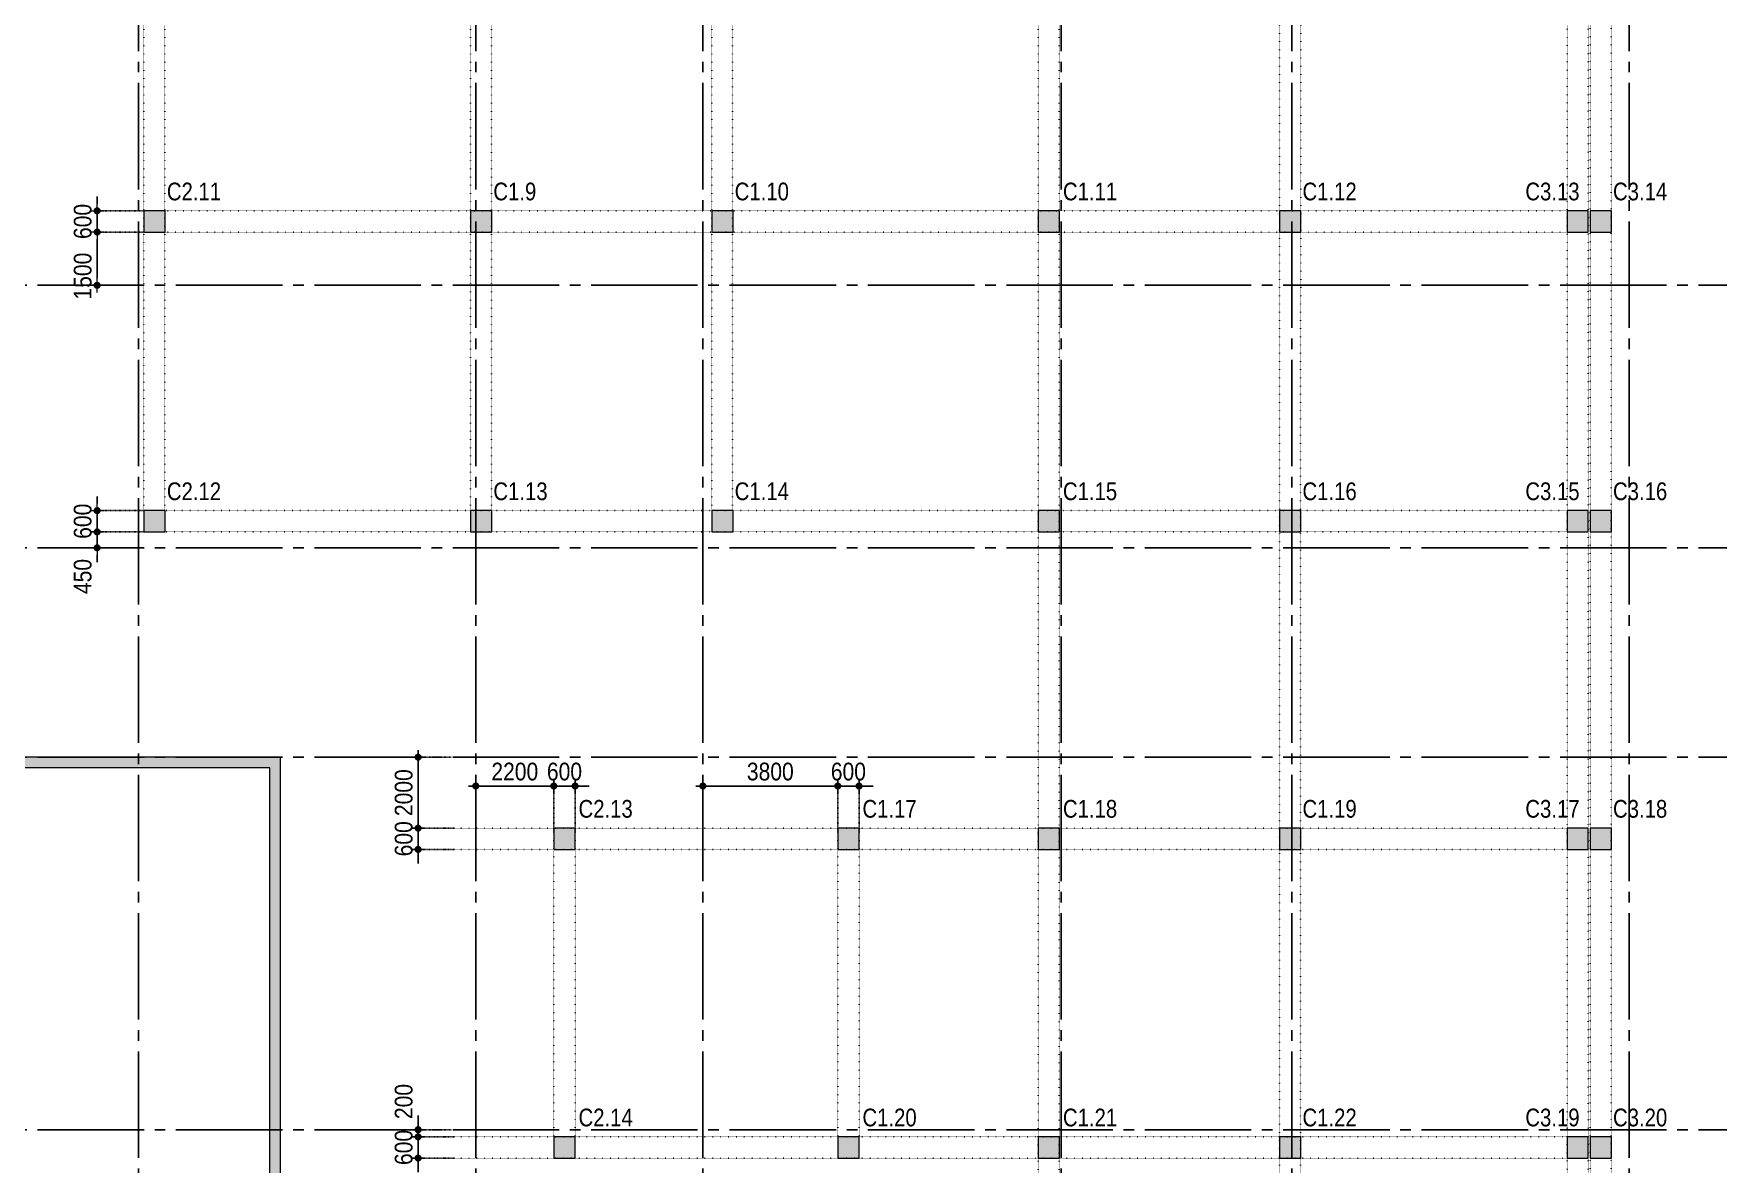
# Model space of a CAD drawing. Header units: millimetres. Extents: x -3973692 to -2843767, y 592734 to 838475.
# Drawn here: x -3922801 to -3875332, y 682856 to 714723 of the extents above; entities that cross this region are included whole.
import ezdxf
from ezdxf.enums import TextEntityAlignment as Align

# ---------------------------------------------------------------- set-up
doc = ezdxf.new("R2010")
doc.units = ezdxf.units.MM
doc.header["$MEASUREMENT"] = 0
doc.header["$PDMODE"] = 3
doc.header["$PDSIZE"] = -20
for name, pattern in [('CHG_XX_Cot_Ham 2$0$MB_Luoi truc$0$HTT Hidden 21', [3, 2, -1]), ('CHG_XX_Luoi truc$0$MB_Luoi truc$0$Center101', [13, 10, -1, 1, -1]), ('DIVIDE2', [15.875, 6.35, -3.175, 0, -3.175, 0, -3.175]), ('DOT2', [0.125, 0, -0.125]), ('HIDDEN5', [2.8375, 1.25, -1.5875])]:
    doc.linetypes.add(name, pattern=pattern)
doc.layers.get('0').update_dxf_attribs({"lineweight": 9})
doc.layers.get('Defpoints').update_dxf_attribs({"color": 10, "lineweight": 0})
for name, color, linetype, lineweight in [("'S_General_Dim_1", 1, 'Continuous', 18), ("'S_General_Divide_3 Intermediate", 3, 'DIVIDE2', 40), ('CHG_XX_Cot_Ham 2$0$NS-Pier-H2', 150, 'Continuous', 13), ('TEXT', 7, 'Continuous', 15)]:
    doc.layers.add(name, color=color, linetype=linetype, lineweight=lineweight)
for name, color, linetype, lineweight, plot in [('CHG_XX_Cot_Ham 2$0$NS-Column-H2', 90, 'Continuous', 13, False), ('CHG_XX_Cot_Ham 2$0$NS-Column-H2 @ 1', 90, 'Continuous', 13, False), ('CHG_XX_Cot_Ham 2$0$NS-Column-H2 @ 150 VP1', 90, 'Continuous', 13, False), ('CHG_XX_Cot_Ham 2$0$NS-Column-H2 @ 150 VP2', 90, 'Continuous', 13, False), ('CHG_XX_Cot_Ham 2$0$NS-Column-H2 @ 150 VP3', 90, 'Continuous', 13, False), ('CHG_XX_Cot_Ham 2$0$NS-Column-H2 @ 150 VP4', 90, 'Continuous', 13, False), ('CHG_XX_Cot_Ham 2$0$NS-Column-H2 @ 150 VP5', 90, 'Continuous', 13, False), ('CHG_XX_Cot_Ham 2$0$NS-Column-H2 @ 150 VP6', 90, 'Continuous', 13, False), ('CHG_XX_Cot_Ham 2$0$NS-Column-H2 @ 150 VP7', 90, 'Continuous', 13, False), ('CHG_XX_Cot_Ham 2$0$NS-Column-H2 @ 150 VP8', 90, 'Continuous', 13, False), ('CHG_XX_Cot_Ham 2$0$NS-Column-H2 @ 150 VP9', 90, 'Continuous', 13, False), ('CHG_XX_Cot_Ham 2$0$NS-Column-H2 @ 150 VPModel', 90, 'Continuous', 13, False)]:
    doc.layers.add(name, color=color, linetype=linetype, lineweight=lineweight, plot=plot)
for name, color, linetype in [('CHG_XX_Luoi truc$0$Grid', 34, 'Continuous'), ('CHG_XX_Luoi truc$0$Grid Line', 251, 'CHG_XX_Luoi truc$0$MB_Luoi truc$0$Center101'), ('dim', 1, 'Continuous')]:
    doc.layers.add(name, color=color, linetype=linetype)
doc.styles.add('arial', font='arial.ttf', dxfattribs={"width": 0.85})
doc.styles.add('CHG_XX_Luoi truc$0$MB_Luoi truc$0$Grid A-F$0$VNI-HelveCB', font='')
doc.styles.add('TTP-HelCon', font='')
doc.styles.get('CHG_XX_Luoi truc$0$MB_Luoi truc$0$Grid A-F$0$VNI-HelveCB').set_extended_font_data('VNI-Helve-Condense', bold=True)
doc.styles.get('TTP-HelCon').set_extended_font_data('VNI-Helve-Condense')
doc.dimstyles.new('200', dxfattribs={"dimscale": 200, "dimtxt": 2.5, "dimasz": 1, "dimexe": 0, "dimexo": 0, "dimgap": 0.75, "dimtad": 1, "dimdec": 0, "dimrnd": 10, "dimzin": 9, "dimdsep": 46, "dimtxsty": 'arial', "dimblk1": 'DIMDOT', "dimblk2": 'DIMDOT', "dimsah": 1, "dimcen": 2, "dimdle": 3, "dimclre": 8, "dimclrt": 2, "dimadec": 0, "dimazin": 0, "dimtfac": 1, "dimtdec": 0, "dimtix": 1, "dimtmove": 2, "dimatfit": 3, "dimldrblk": 'DIMPIJL', "dimfxl": 1, "dimtvp": 1.8, "dimtolj": 1, "dimtzin": 0, "dimarcsym": 0})

# ---------------------------------------------------------------- blocks, each defined once
blk = doc.blocks.new('*U3254')
at = {"layer": 'CHG_XX_Cot_Ham 2$0$NS-Column-H2 @ 1'}
h = blk.add_hatch(color=256, dxfattribs=at)
h.dxf.hatch_style = 1
h.paths.add_polyline_path([(-300, -300), (-300, 300), (300, 300), (300, -300)])
at = {"layer": 'CHG_XX_Cot_Ham 2$0$NS-Column-H2 @ 150 VP1'}
h = blk.add_hatch(color=256, dxfattribs=at)
h.dxf.hatch_style = 1
h.paths.add_polyline_path([(-300, -300), (-300, 300), (300, 300), (300, -300)])
at = {"layer": 'CHG_XX_Cot_Ham 2$0$NS-Column-H2 @ 150 VP2'}
h = blk.add_hatch(color=256, dxfattribs=at)
h.dxf.hatch_style = 1
h.paths.add_polyline_path([(-300, -300), (-300, 300), (300, 300), (300, -300)])
at = {"layer": 'CHG_XX_Cot_Ham 2$0$NS-Column-H2 @ 150 VP3'}
h = blk.add_hatch(color=256, dxfattribs=at)
h.dxf.hatch_style = 1
h.paths.add_polyline_path([(-300, -300), (-300, 300), (300, 300), (300, -300)])
at = {"layer": 'CHG_XX_Cot_Ham 2$0$NS-Column-H2 @ 150 VP4'}
h = blk.add_hatch(color=256, dxfattribs=at)
h.dxf.hatch_style = 1
h.paths.add_polyline_path([(-300, -300), (-300, 300), (300, 300), (300, -300)])
at = {"layer": 'CHG_XX_Cot_Ham 2$0$NS-Column-H2 @ 150 VP5'}
h = blk.add_hatch(color=256, dxfattribs=at)
h.dxf.hatch_style = 1
h.paths.add_polyline_path([(-300, -300), (-300, 300), (300, 300), (300, -300)])
at = {"layer": 'CHG_XX_Cot_Ham 2$0$NS-Column-H2 @ 150 VP6'}
h = blk.add_hatch(color=256, dxfattribs=at)
h.dxf.hatch_style = 1
h.paths.add_polyline_path([(-300, -300), (-300, 300), (300, 300), (300, -300)])
at = {"layer": 'CHG_XX_Cot_Ham 2$0$NS-Column-H2 @ 150 VP7'}
h = blk.add_hatch(color=256, dxfattribs=at)
h.dxf.hatch_style = 1
h.paths.add_polyline_path([(-300, -300), (-300, 300), (300, 300), (300, -300)])
at = {"layer": 'CHG_XX_Cot_Ham 2$0$NS-Column-H2 @ 150 VP8'}
h = blk.add_hatch(color=256, dxfattribs=at)
h.dxf.hatch_style = 1
h.paths.add_polyline_path([(-300, -300), (-300, 300), (300, 300), (300, -300)])
at = {"layer": 'CHG_XX_Cot_Ham 2$0$NS-Column-H2 @ 150 VP9'}
h = blk.add_hatch(color=256, dxfattribs=at)
h.dxf.hatch_style = 1
h.paths.add_polyline_path([(-300, -300), (-300, 300), (300, 300), (300, -300)])
at = {"layer": 'CHG_XX_Cot_Ham 2$0$NS-Column-H2 @ 150 VPModel'}
h = blk.add_hatch(color=256, dxfattribs=at)
h.dxf.hatch_style = 1
h.paths.add_polyline_path([(-300, -300), (-300, 300), (300, 300), (300, -300)])
blk = doc.blocks.new('CHG_XX_Cot_Ham 2$0$HoBoi_C600x600')
at = {"layer": 'CHG_XX_Cot_Ham 2$0$NS-Column-H2'}
blk.add_lwpolyline([(300, -300), (300, 300), (-300, 300), (-300, -300)], close=True, dxfattribs=at)
blk.add_blockref('*U3254', (0, 0), dxfattribs=at)
blk = doc.blocks.new('*U2841')
at = {"layer": 'CHG_XX_Luoi truc$0$Grid Line'}
blk.add_line((0, 0), (0, 608), dxfattribs=at)
at = {"layer": 'CHG_XX_Luoi truc$0$Grid', "lineweight": -2, "style": 'CHG_XX_Luoi truc$0$MB_Luoi truc$0$Grid A-F$0$VNI-HelveCB'}
for tag, p in [('GRIDSUB', (0, 617)), ('GRID', (0, -9))]:
    blk.add_attdef(tag, text='', height=5, dxfattribs=at).set_placement(p, align=Align.MIDDLE)
blk = doc.blocks.new('*U2846')
at = {"layer": 'CHG_XX_Luoi truc$0$Grid Line'}
blk.add_line((0, 0), (0, 608), dxfattribs=at)
at = {"layer": 'CHG_XX_Luoi truc$0$Grid', "lineweight": -2, "style": 'CHG_XX_Luoi truc$0$MB_Luoi truc$0$Grid A-F$0$VNI-HelveCB'}
for tag, p in [('GRIDSUB', (0, 617)), ('GRID', (0, -9))]:
    blk.add_attdef(tag, text='', height=5, dxfattribs=at).set_placement(p, align=Align.MIDDLE)
blk = doc.blocks.new('*U2843')
at = {"layer": 'CHG_XX_Luoi truc$0$Grid Line'}
blk.add_line((0, 0), (0, 438), dxfattribs=at)
at = {"layer": 'CHG_XX_Luoi truc$0$Grid', "lineweight": -2, "style": 'CHG_XX_Luoi truc$0$MB_Luoi truc$0$Grid A-F$0$VNI-HelveCB'}
for tag, p in [('GRIDSUB', (0, 447)), ('GRID', (0, -9))]:
    blk.add_attdef(tag, text='', height=5, dxfattribs=at).set_placement(p, align=Align.MIDDLE)
blk = doc.blocks.new('CHG_XX_Luoi truc')
at = {"layer": 'CHG_XX_Luoi truc$0$Grid', "xscale": 300, "yscale": 300, "zscale": 300}
for name, p in [('*U2841', (28650, -12747)), ('*U2841', (38150, -12747)), ('*U2841', (44550, -12747)), ('*U2841', (54650, -12747)), ('*U2846', (61150, -12747)), ('*U2841', (70650, -12747))]:
    blk.add_blockref(name, p, dxfattribs=at)
at = {"layer": 'CHG_XX_Luoi truc$0$Grid', "xscale": 300.0000000000013, "yscale": 300.0000000000013, "zscale": 300.0000000000013, "rotation": 90}
for p in [(110703, 97650), (110703, 90250), (110703, 84350), (110703, 73850)]:
    blk.add_blockref('*U2843', p, dxfattribs=at)
blk = doc.blocks.new('CHG_XX_Cot_Ham 2')
at = {"layer": 'CHG_XX_Cot_Ham 2$0$NS-Pier-H2'}
h = blk.add_hatch(color=256, dxfattribs=at)
h.dxf.hatch_style = 1
h.paths.add_polyline_path([(99639.2, 163400), (-10900, 163400), (-10900, 85450), (-300, 85450), (-300, 84050), (32350, 84050), (32350, -9000), (103575.5, -9000), (106050, -6022), (106050, 158254.3)])
h.paths.add_polyline_path([(99533.7, 163100), (105750, 158110.4), (105750, 90450), (105650, 90450), (105750, 90450), (105750, 13850), (105750, 13722.3), (105750, -5913.6), (103434.7, -8700), (93599.8, -8700), (93299.8, -8700), (32650, -8700), (32650, 84350), (0, 84350), (0, 85750), (-10600, 85750), (-10600, 163100), (93600, 163100)], flags=16)
for p, q in [((32350, 84050), (-300, 84050)), ((32650, 84350), (0, 84350)), ((32350, -9000), (32350, 84050)), ((32650, -8700), (32650, 84350))]:
    blk.add_line(p, q, dxfattribs=at)
at = {"layer": 'CHG_XX_Cot_Ham 2$0$NS-Pier-H2', "linetype": 'CHG_XX_Cot_Ham 2$0$MB_Luoi truc$0$HTT Hidden 21'}
blk.add_lwpolyline([(99639.2, 163400), (106050, 158254.3), (106050, -6022), (103575.5, -9000), (32350, -9000), (32350, 84050), (-300, 84050), (-300, 85450), (-10900, 85450), (-10900, 163400)], close=True, dxfattribs=at)
at = {"layer": 'CHG_XX_Cot_Ham 2$0$NS-Column-H2'}
for p in [(29100, 99450), (38300, 99450), (45100, 99450), (54300, 99450), (61100, 99450), (69200, 99450), (69850, 99450), (29100, 91000), (38300, 91000), (45100, 91000), (54300, 91000), (61100, 91000), (69200, 91000), (69850, 91000), (40650, 82050), (48650, 82050), (54300, 82050), (61100, 82050), (69200, 82050), (69850, 82050), (40650, 73350), (48650, 73350), (54300, 73350), (61100, 73350), (69200, 73350), (69850, 73350)]:
    blk.add_blockref('CHG_XX_Cot_Ham 2$0$HoBoi_C600x600', p, dxfattribs=at)
at = {"layer": 'CHG_XX_Cot_Ham 2$0$NS-Pier-H2'}
blk.add_blockref('CHG_XX_Luoi truc', (0, 0), dxfattribs=at)
blk = doc.blocks.new('PODIUM')
at = {"layer": 'TEXT', "color": 1, "style": 'TTP-HelCon'}
for s, p in [('C2.11', (-48000, 33900)), ('C2.12', (-48000, 25450)), ('C2.13', (-36400, 16500)), ('C2.14', (-36400, 7800))]:
    blk.add_text(s, height=500, dxfattribs=at).set_placement(p)
at = {"layer": 'TEXT', "color": 2, "style": 'TTP-HelCon'}
for s, p in [('C1.9', (-38800, 33900)), ('C1.10', (-32000, 33900)), ('C1.11', (-22750, 33900)), ('C1.12', (-16000, 33900)), ('C1.13', (-38800, 25450)), ('C1.14', (-32000, 25450)), ('C1.15', (-22750, 25450)), ('C1.16', (-16000, 25450)), ('C1.17', (-28400, 16500)), ('C1.18', (-22750, 16500)), ('C1.19', (-16000, 16500)), ('C1.20', (-28400, 7800)), ('C1.21', (-22750, 7800)), ('C1.22', (-16000, 7800))]:
    blk.add_text(s, height=500, dxfattribs=at).set_placement(p)
at = {"layer": 'TEXT', "color": 5, "style": 'TTP-HelCon'}
for s, p in [('C3.13', (-9720, 33900)), ('C3.14', (-7250, 33900)), ('C3.15', (-9720, 25450)), ('C3.16', (-7250, 25450)), ('C3.17', (-9720, 16500)), ('C3.18', (-7250, 16500)), ('C3.19', (-9720, 7800)), ('C3.20', (-7250, 7800))]:
    blk.add_text(s, height=500, dxfattribs=at).set_placement(p)
blk = doc.blocks.new('DIMDOT')
for p, q in [((1, 0), (-1, 0)), ((0, -1), (0, 1))]:
    blk.add_line(p, q)
at = {"const_width": 0.5}
blk.add_lwpolyline([(-0.25, 0, 1), (0.25, 0, 1)], format="xyb", close=True, dxfattribs=at)
blk = doc.blocks.new('*D2251')
at = {"layer": "'S_General_Dim_1", "color": 0, "lineweight": -2, "transparency": 16777216}
for p, q in [((-3921014, 709931), (-3921014, 710131)), ((-3921014, 709731), (-3921014, 709131)), ((-3921014, 708931), (-3921014, 708731))]:
    blk.add_line(p, q, dxfattribs=at)
at = {"layer": "'S_General_Dim_1", "color": 8, "linetype": 'HIDDEN5', "lineweight": -2, "transparency": 16777216}
for p, q in [((-3919695, 709731), (-3921014, 709731)), ((-3919695, 709131), (-3921014, 709131))]:
    blk.add_line(p, q, dxfattribs=at)
at = {"layer": 'Defpoints', "color": 0, "transparency": 16777216}
for p in [(-3919695, 709731), (-3921014, 709131), (-3919695, 709131)]:
    blk.add_point(p, dxfattribs=at)
at = {"layer": "'S_General_Dim_1", "color": 0, "lineweight": -2, "transparency": 16777216, "xscale": 200, "yscale": 200, "zscale": 200}
for p, rotation in [((-3921014, 709731), 270), ((-3921014, 709131), 90)]:
    blk.add_blockref('DIMDOT', p, dxfattribs=dict(at, rotation=rotation))
at = {"layer": "'S_General_Dim_1", "color": 2, "transparency": 16777216, "insert": (-3921419, 709431), "char_height": 500, "attachment_point": 5, "rotation": 90, "style": 'arial'}
blk.add_mtext('\\A1;600', dxfattribs=at)
blk = doc.blocks.new('DIMPIJL')
at = {"linetype": 'ByBlock'}
blk.add_solid([(-2.5, 0.42), (-2.5, -0.42), (0, 0)], dxfattribs=at)
blk = doc.blocks.new('*D2252')
at = {"layer": "'S_General_Dim_1", "color": 8, "linetype": 'HIDDEN5', "lineweight": -2, "transparency": 16777216}
for p, q in [((-3919695, 709131), (-3921014, 709131)), ((-3919695, 707631), (-3921014, 707631))]:
    blk.add_line(p, q, dxfattribs=at)
at = {"layer": "'S_General_Dim_1", "color": 0, "lineweight": -2, "transparency": 16777216}
blk.add_line((-3921014, 708931), (-3921014, 707831), dxfattribs=at)
at = {"layer": 'Defpoints', "color": 0, "transparency": 16777216}
for p in [(-3919695, 709131), (-3921014, 707631), (-3919695, 707631)]:
    blk.add_point(p, dxfattribs=at)
at = {"layer": "'S_General_Dim_1", "color": 0, "lineweight": -2, "transparency": 16777216, "xscale": 200, "yscale": 200, "zscale": 200}
for p, rotation in [((-3921014, 709131), 90), ((-3921014, 707631), 270)]:
    blk.add_blockref('DIMDOT', p, dxfattribs=dict(at, rotation=rotation))
at = {"layer": "'S_General_Dim_1", "color": 2, "transparency": 16777216, "insert": (-3921419, 707890), "char_height": 500, "attachment_point": 5, "rotation": 90, "style": 'arial'}
blk.add_mtext('\\A1;1500', dxfattribs=at)
blk = doc.blocks.new('*D2253')
at = {"layer": "'S_General_Dim_1", "color": 0, "lineweight": -2, "transparency": 16777216}
for p, q in [((-3921014, 701481), (-3921014, 701681)), ((-3921014, 701281), (-3921014, 700681)), ((-3921014, 700481), (-3921014, 700281))]:
    blk.add_line(p, q, dxfattribs=at)
at = {"layer": "'S_General_Dim_1", "color": 8, "linetype": 'HIDDEN5', "lineweight": -2, "transparency": 16777216}
for p, q in [((-3919695, 701281), (-3921014, 701281)), ((-3919695, 700681), (-3921014, 700681))]:
    blk.add_line(p, q, dxfattribs=at)
at = {"layer": 'Defpoints', "color": 0, "transparency": 16777216}
for p in [(-3919695, 701281), (-3921014, 700681), (-3919695, 700681)]:
    blk.add_point(p, dxfattribs=at)
at = {"layer": "'S_General_Dim_1", "color": 0, "lineweight": -2, "transparency": 16777216, "xscale": 200, "yscale": 200, "zscale": 200}
for p, rotation in [((-3921014, 701281), 270), ((-3921014, 700681), 90)]:
    blk.add_blockref('DIMDOT', p, dxfattribs=dict(at, rotation=rotation))
at = {"layer": "'S_General_Dim_1", "color": 2, "transparency": 16777216, "insert": (-3921419, 700981), "char_height": 500, "attachment_point": 5, "rotation": 90, "style": 'arial'}
blk.add_mtext('\\A1;600', dxfattribs=at)
blk = doc.blocks.new('*D2254')
at = {"layer": "'S_General_Dim_1", "color": 0, "lineweight": -2, "transparency": 16777216}
for p, q in [((-3921014, 700881), (-3921014, 701081)), ((-3921014, 700681), (-3921014, 700231)), ((-3921014, 700031), (-3921014, 699831))]:
    blk.add_line(p, q, dxfattribs=at)
at = {"layer": "'S_General_Dim_1", "color": 8, "linetype": 'HIDDEN5', "lineweight": -2, "transparency": 16777216}
for p, q in [((-3919695, 700681), (-3921014, 700681)), ((-3919695, 700231), (-3921014, 700231))]:
    blk.add_line(p, q, dxfattribs=at)
at = {"layer": 'Defpoints', "color": 0, "transparency": 16777216}
for p in [(-3919695, 700681), (-3921014, 700231), (-3919695, 700231)]:
    blk.add_point(p, dxfattribs=at)
at = {"layer": "'S_General_Dim_1", "color": 0, "lineweight": -2, "transparency": 16777216, "xscale": 200, "yscale": 200, "zscale": 200}
for p, rotation in [((-3921014, 700681), 270), ((-3921014, 700231), 90)]:
    blk.add_blockref('DIMDOT', p, dxfattribs=dict(at, rotation=rotation))
at = {"layer": "'S_General_Dim_1", "color": 2, "transparency": 16777216, "insert": (-3921419, 699423), "char_height": 500, "attachment_point": 5, "rotation": 90, "style": 'arial'}
blk.add_mtext('\\A1;450', dxfattribs=at)
blk = doc.blocks.new('*D2269')
at = {"layer": 'Defpoints', "color": 0, "transparency": 16777216}
for p in [(-3910934, 692331), (-3911969, 691731), (-3910934, 691731)]:
    blk.add_point(p, dxfattribs=at)
at = {"layer": 'dim', "color": 0, "lineweight": -2, "transparency": 16777216}
for p, q in [((-3911969, 692531), (-3911969, 692731)), ((-3911969, 692331), (-3911969, 691731)), ((-3911969, 691531), (-3911969, 691331))]:
    blk.add_line(p, q, dxfattribs=at)
at = {"layer": 'dim', "color": 8, "linetype": 'HIDDEN5', "lineweight": -2, "transparency": 16777216}
for p, q in [((-3910934, 692331), (-3911969, 692331)), ((-3910934, 691731), (-3911969, 691731))]:
    blk.add_line(p, q, dxfattribs=at)
at = {"layer": 'dim', "color": 0, "lineweight": -2, "transparency": 16777216, "xscale": 200, "yscale": 200, "zscale": 200}
for p, rotation in [((-3911969, 692331), 270), ((-3911969, 691731), 90)]:
    blk.add_blockref('DIMDOT', p, dxfattribs=dict(at, rotation=rotation))
at = {"layer": 'dim', "color": 2, "transparency": 16777216, "insert": (-3912374, 692031), "char_height": 500, "attachment_point": 5, "rotation": 90, "style": 'arial'}
blk.add_mtext('\\A1;600', dxfattribs=at)
blk = doc.blocks.new('*D2270')
at = {"layer": 'Defpoints', "color": 0, "transparency": 16777216}
for p in [(-3911969, 694331), (-3911042, 694331), (-3910934, 692331)]:
    blk.add_point(p, dxfattribs=at)
at = {"layer": 'dim', "color": 8, "linetype": 'HIDDEN5', "lineweight": -2, "transparency": 16777216}
for p, q in [((-3911042, 694331), (-3911969, 694331)), ((-3910934, 692331), (-3911969, 692331))]:
    blk.add_line(p, q, dxfattribs=at)
at = {"layer": 'dim', "color": 0, "lineweight": -2, "transparency": 16777216}
blk.add_line((-3911969, 692531), (-3911969, 694131), dxfattribs=at)
at = {"layer": 'dim', "color": 0, "lineweight": -2, "transparency": 16777216, "xscale": 200, "yscale": 200, "zscale": 200}
for p, rotation in [((-3911969, 694331), 90), ((-3911969, 692331), 270)]:
    blk.add_blockref('DIMDOT', p, dxfattribs=dict(at, rotation=rotation))
at = {"layer": 'dim', "color": 2, "transparency": 16777216, "insert": (-3912374, 693331), "char_height": 500, "attachment_point": 5, "rotation": 90, "style": 'arial'}
blk.add_mtext('\\A1;2000', dxfattribs=at)
blk = doc.blocks.new('*D2271')
at = {"layer": 'Defpoints', "color": 0, "transparency": 16777216}
for p in [(-3911969, 683631), (-3911042, 683831), (-3910934, 683631)]:
    blk.add_point(p, dxfattribs=at)
at = {"layer": 'dim', "color": 0, "lineweight": -2, "transparency": 16777216}
for p, q in [((-3911969, 684031), (-3911969, 684231)), ((-3911969, 683831), (-3911969, 683631)), ((-3911969, 683431), (-3911969, 683231))]:
    blk.add_line(p, q, dxfattribs=at)
at = {"layer": 'dim', "color": 8, "linetype": 'HIDDEN5', "lineweight": -2, "transparency": 16777216}
for p, q in [((-3911042, 683831), (-3911969, 683831)), ((-3910934, 683631), (-3911969, 683631))]:
    blk.add_line(p, q, dxfattribs=at)
at = {"layer": 'dim', "color": 0, "lineweight": -2, "transparency": 16777216, "xscale": 200, "yscale": 200, "zscale": 200}
for p, rotation in [((-3911969, 683831), 270), ((-3911969, 683631), 90)]:
    blk.add_blockref('DIMDOT', p, dxfattribs=dict(at, rotation=rotation))
at = {"layer": 'dim', "color": 2, "transparency": 16777216, "insert": (-3912374, 684626), "char_height": 500, "attachment_point": 5, "rotation": 90, "style": 'arial'}
blk.add_mtext('\\A1;200', dxfattribs=at)
blk = doc.blocks.new('*D2272')
at = {"layer": 'Defpoints', "color": 0, "transparency": 16777216}
for p in [(-3910934, 683631), (-3911969, 683031), (-3910934, 683031)]:
    blk.add_point(p, dxfattribs=at)
at = {"layer": 'dim', "color": 0, "lineweight": -2, "transparency": 16777216}
for p, q in [((-3911969, 683831), (-3911969, 684031)), ((-3911969, 683631), (-3911969, 683031)), ((-3911969, 682831), (-3911969, 682631))]:
    blk.add_line(p, q, dxfattribs=at)
at = {"layer": 'dim', "color": 8, "linetype": 'HIDDEN5', "lineweight": -2, "transparency": 16777216}
for p, q in [((-3910934, 683631), (-3911969, 683631)), ((-3910934, 683031), (-3911969, 683031))]:
    blk.add_line(p, q, dxfattribs=at)
at = {"layer": 'dim', "color": 0, "lineweight": -2, "transparency": 16777216, "xscale": 200, "yscale": 200, "zscale": 200}
for p, rotation in [((-3911969, 683631), 270), ((-3911969, 683031), 90)]:
    blk.add_blockref('DIMDOT', p, dxfattribs=dict(at, rotation=rotation))
at = {"layer": 'dim', "color": 2, "transparency": 16777216, "insert": (-3912374, 683331), "char_height": 500, "attachment_point": 5, "rotation": 90, "style": 'arial'}
blk.add_mtext('\\A1;600', dxfattribs=at)
blk = doc.blocks.new('*D2295')
at = {"layer": 'Defpoints', "color": 0, "transparency": 16777216}
for p in [(-3908145, 693518), (-3910345, 692230), (-3908145, 692230)]:
    blk.add_point(p, dxfattribs=at)
at = {"layer": 'dim', "color": 8, "linetype": 'HIDDEN5', "lineweight": -2, "transparency": 16777216}
for p, q in [((-3910345, 692230), (-3910345, 693518)), ((-3908145, 692230), (-3908145, 693518))]:
    blk.add_line(p, q, dxfattribs=at)
at = {"layer": 'dim', "color": 0, "lineweight": -2, "transparency": 16777216}
blk.add_line((-3910145, 693518), (-3908345, 693518), dxfattribs=at)
at = {"layer": 'dim', "color": 0, "lineweight": -2, "transparency": 16777216, "xscale": 200, "yscale": 200, "zscale": 200, "rotation": 180}
blk.add_blockref('DIMDOT', (-3910345, 693518), dxfattribs=at)
at = {"layer": 'dim', "color": 0, "lineweight": -2, "transparency": 16777216, "xscale": 200, "yscale": 200, "zscale": 200}
blk.add_blockref('DIMDOT', (-3908145, 693518), dxfattribs=at)
at = {"layer": 'dim', "color": 2, "transparency": 16777216, "insert": (-3909245, 693923), "char_height": 500, "attachment_point": 5, "style": 'arial'}
blk.add_mtext('\\A1;2200', dxfattribs=at)
blk = doc.blocks.new('*D2296')
at = {"layer": 'Defpoints', "color": 0, "transparency": 16777216}
for p in [(-3907545, 693518), (-3908145, 692230), (-3907545, 692230)]:
    blk.add_point(p, dxfattribs=at)
at = {"layer": 'dim', "color": 0, "lineweight": -2, "transparency": 16777216}
for p, q in [((-3908345, 693518), (-3908545, 693518)), ((-3908145, 693518), (-3907545, 693518)), ((-3907345, 693518), (-3907145, 693518))]:
    blk.add_line(p, q, dxfattribs=at)
at = {"layer": 'dim', "color": 8, "linetype": 'HIDDEN5', "lineweight": -2, "transparency": 16777216}
for p, q in [((-3908145, 692230), (-3908145, 693518)), ((-3907545, 692230), (-3907545, 693518))]:
    blk.add_line(p, q, dxfattribs=at)
at = {"layer": 'dim', "color": 0, "lineweight": -2, "transparency": 16777216, "xscale": 200, "yscale": 200, "zscale": 200}
blk.add_blockref('DIMDOT', (-3908145, 693518), dxfattribs=at)
at = {"layer": 'dim', "color": 0, "lineweight": -2, "transparency": 16777216, "xscale": 200, "yscale": 200, "zscale": 200, "rotation": 180}
blk.add_blockref('DIMDOT', (-3907545, 693518), dxfattribs=at)
at = {"layer": 'dim', "color": 2, "transparency": 16777216, "insert": (-3907845, 693923), "char_height": 500, "attachment_point": 5, "style": 'arial'}
blk.add_mtext('\\A1;600', dxfattribs=at)
blk = doc.blocks.new('*D2297')
at = {"layer": 'Defpoints', "color": 0, "transparency": 16777216}
for p in [(-3900145, 693518), (-3903945, 692230), (-3900145, 692230)]:
    blk.add_point(p, dxfattribs=at)
at = {"layer": 'dim', "color": 8, "linetype": 'HIDDEN5', "lineweight": -2, "transparency": 16777216}
for p, q in [((-3903945, 692230), (-3903945, 693518)), ((-3900145, 692230), (-3900145, 693518))]:
    blk.add_line(p, q, dxfattribs=at)
at = {"layer": 'dim', "color": 0, "lineweight": -2, "transparency": 16777216}
blk.add_line((-3903745, 693518), (-3900345, 693518), dxfattribs=at)
at = {"layer": 'dim', "color": 0, "lineweight": -2, "transparency": 16777216, "xscale": 200, "yscale": 200, "zscale": 200, "rotation": 180}
blk.add_blockref('DIMDOT', (-3903945, 693518), dxfattribs=at)
at = {"layer": 'dim', "color": 0, "lineweight": -2, "transparency": 16777216, "xscale": 200, "yscale": 200, "zscale": 200}
blk.add_blockref('DIMDOT', (-3900145, 693518), dxfattribs=at)
at = {"layer": 'dim', "color": 2, "transparency": 16777216, "insert": (-3902045, 693923), "char_height": 500, "attachment_point": 5, "style": 'arial'}
blk.add_mtext('\\A1;3800', dxfattribs=at)
blk = doc.blocks.new('*D2298')
at = {"layer": 'Defpoints', "color": 0, "transparency": 16777216}
for p in [(-3899545, 693518), (-3900145, 692230), (-3899545, 692230)]:
    blk.add_point(p, dxfattribs=at)
at = {"layer": 'dim', "color": 0, "lineweight": -2, "transparency": 16777216}
for p, q in [((-3900345, 693518), (-3900545, 693518)), ((-3900145, 693518), (-3899545, 693518)), ((-3899345, 693518), (-3899145, 693518))]:
    blk.add_line(p, q, dxfattribs=at)
at = {"layer": 'dim', "color": 8, "linetype": 'HIDDEN5', "lineweight": -2, "transparency": 16777216}
for p, q in [((-3900145, 692230), (-3900145, 693518)), ((-3899545, 692230), (-3899545, 693518))]:
    blk.add_line(p, q, dxfattribs=at)
at = {"layer": 'dim', "color": 0, "lineweight": -2, "transparency": 16777216, "xscale": 200, "yscale": 200, "zscale": 200}
blk.add_blockref('DIMDOT', (-3900145, 693518), dxfattribs=at)
at = {"layer": 'dim', "color": 0, "lineweight": -2, "transparency": 16777216, "xscale": 200, "yscale": 200, "zscale": 200, "rotation": 180}
blk.add_blockref('DIMDOT', (-3899545, 693518), dxfattribs=at)
at = {"layer": 'dim', "color": 2, "transparency": 16777216, "insert": (-3899845, 693923), "char_height": 500, "attachment_point": 5, "style": 'arial'}
blk.add_mtext('\\A1;600', dxfattribs=at)

msp = doc.modelspace()

# ---------------------------------------------------------------- linework, layer by layer
at = {"layer": 'dim', "linetype": 'DOT2', "ltscale": 10}
for p, q in [((-3887695.2, 742581), (-3887695.2, 642817.3)), ((-3887097.1, 742581), (-3887105.8, 642817.3)), ((-3879595.2, 742580.3), (-3879595.2, 675831)), ((-3878997.1, 742580.3), (-3879002.9, 675831)), ((-3878945.2, 742580.2), (-3878945.2, 642831)), ((-3878347.1, 742580.2), (-3878355.8, 642231)), ((-3919695.2, 733831), (-3919695.2, 701281)), ((-3919105.8, 733831), (-3919105.8, 701281)), ((-3910495.2, 733831), (-3910495.2, 701281)), ((-3909905.8, 733831), (-3909905.8, 701281)), ((-3903695.2, 733831), (-3903695.2, 701281)), ((-3903105.8, 733831), (-3903105.8, 701281)), ((-3894495.2, 733831), (-3894495.2, 642831)), ((-3893905.8, 733831), (-3893905.8, 642817.3)), ((-3919095.2, 709731), (-3879595.2, 709731)), ((-3919095.2, 709131), (-3879595.2, 709131)), ((-3919105.8, 701281), (-3879605.8, 701281)), ((-3919105.8, 700681), (-3879605.8, 700681)), ((-3911635.5, 692331), (-3879595.2, 692331)), ((-3908145.2, 683631), (-3908145.2, 692331)), ((-3907545.2, 683631), (-3907545.2, 692331)), ((-3900145.2, 683631), (-3900145.2, 692331)), ((-3899545.2, 683631), (-3899545.2, 692331)), ((-3911635.5, 691731), (-3879595.2, 691731)), ((-3911635.5, 683631), (-3879595.2, 683631)), ((-3911635.5, 683031), (-3879595.2, 683031))]:
    msp.add_line(p, q, dxfattribs=at)

# ---------------------------------------------------------------- block references
at = {"layer": "'S_General_Divide_3 Intermediate"}
msp.add_blockref('CHG_XX_Cot_Ham 2', (-3948495.2, 609981), dxfattribs=at)
at = {"layer": 'TEXT'}
msp.add_blockref('PODIUM', (-3871048.8, 676125.7), dxfattribs=at)

# ---------------------------------------------------------------- dimensions: what is measured, and where the dimension line sits
at = {"layer": "'S_General_Dim_1"}
for base, p1, p2, picture, middle in [((-3921014, 709131), (-3919695.2, 709731), (-3919695.2, 709131), '*D2251', (-3921419.3, 709431)), ((-3921014, 700681), (-3919695.2, 701281), (-3919695.2, 700681), '*D2253', (-3921419.3, 700981))]:
    dim = msp.add_linear_dim(base=base, p1=p1, p2=p2, angle=90, dimstyle='200', dxfattribs=at)
    dim.commit()
    dim.dimension.update_dxf_attribs({"geometry": picture, "text_midpoint": middle})
for base, p1, p2, picture, middle in [((-3921014, 707631), (-3919695.2, 709131), (-3919695.2, 707631), '*D2252', (-3921419.3, 707890.5)), ((-3921014, 700231), (-3919695.2, 700681), (-3919695.2, 700231), '*D2254', (-3921419.3, 699422.6))]:
    dim = msp.add_linear_dim(base=base, p1=p1, p2=p2, angle=90, dimstyle='200', dxfattribs=at)
    dim.commit()
    dim.dimension.update_dxf_attribs({"geometry": picture, "text_midpoint": middle, "dimtype": 160})
at = {"layer": 'dim'}
for base, p1, p2, picture, middle in [((-3911968.6, 694331), (-3910934.2, 692331), (-3911042.3, 694331), '*D2270', (-3912373.9, 693331)), ((-3911968.6, 691731), (-3910934.2, 692331), (-3910934.2, 691731), '*D2269', (-3912373.9, 692031)), ((-3911968.6, 683031), (-3910934.2, 683631), (-3910934.2, 683031), '*D2272', (-3912373.9, 683331))]:
    dim = msp.add_linear_dim(base=base, p1=p1, p2=p2, angle=90, dimstyle='200', dxfattribs=at)
    dim.commit()
    dim.dimension.update_dxf_attribs({"geometry": picture, "text_midpoint": middle})
for base, p1, p2, picture, middle in [((-3908145.2, 693517.6), (-3910345.2, 692230.5), (-3908145.2, 692230.5), '*D2295', (-3909245.2, 693922.9)), ((-3907545.2, 693517.6), (-3908145.2, 692230.5), (-3907545.2, 692230.5), '*D2296', (-3907845.2, 693922.9)), ((-3900145.2, 693517.6), (-3903945.2, 692230.5), (-3900145.2, 692230.5), '*D2297', (-3902045.2, 693923.1)), ((-3899545.2, 693517.6), (-3900145.2, 692230.5), (-3899545.2, 692230.5), '*D2298', (-3899845.2, 693922.9))]:
    dim = msp.add_linear_dim(base=base, p1=p1, p2=p2, dimstyle='200', dxfattribs=at)
    dim.commit()
    dim.dimension.update_dxf_attribs({"geometry": picture, "text_midpoint": middle})
dim = msp.add_linear_dim(base=(-3911968.6, 683631), p1=(-3911042.3, 683831), p2=(-3910934.2, 683631), angle=90, dimstyle='200', dxfattribs=at)
dim.commit()
dim.dimension.update_dxf_attribs({"geometry": '*D2271', "text_midpoint": (-3912373.9, 684625.6), "dimtype": 160})

doc.saveas('drawing.dxf')
